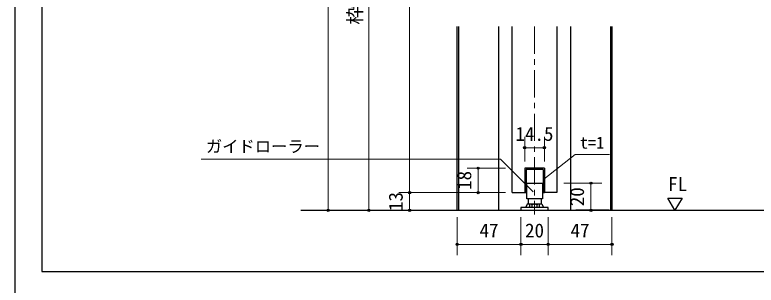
# Model space of a CAD drawing. Units: millimetres at full size. Extents: x -800 to 800, y -560 to 560.
# Drawn here: x -800 to -254, y -34 to 165 of the extents above; entities that cross this region are included whole.
import ezdxf
from ezdxf.enums import TextEntityAlignment as Align

# ---------------------------------------------------------------- set-up
doc = ezdxf.new("R2010")
doc.units = ezdxf.units.MM
doc.header["$LTSCALE"] = 4
doc.header["$PDMODE"] = 32
doc.header["$PDSIZE"] = 1.6
doc.linetypes.add('CHAIN1', pattern=[8, 5, -1, 1, -1])
doc.layers.add('0-0', color=7, linetype='Continuous', lineweight=25)
doc.layers.add('2-0', color=7, linetype='Continuous', lineweight=25)
doc.styles.add('ＭＳ ゴシック', font='')
doc.styles.get('ＭＳ ゴシック').set_extended_font_data('MS Gothic')

msp = doc.modelspace()

# ---------------------------------------------------------------- linework, layer by layer
at = {"layer": '0-0'}
for p, q in [((-800, 560), (-800, -560)), ((-780, 540), (-780, -24)), ((-780, -24), (152, -24))]:
    msp.add_line(p, q, dxfattribs=at)
at = {"layer": '2-0', "color": 4, "lineweight": 9}
for p, q in [((-569.373, 21), (-569.373, 421)), ((-539.373, 21), (-539.373, 385.003)), ((-509.373, 34), (-509.373, 377.003)), ((-424.629, 74.998), (-424.629, 56.998)), ((-410.131, 74.998), (-410.131, 56.998)), ((-424.629, 66.998), (-410.131, 66.998)), ((-387.59, 62.023), (-410.592, 43.926)), ((-362.319, 62.023), (-387.59, 62.023)), ((-662.765, 58.666), (-442.344, 58.666)), ((-442.344, 58.666), (-418.326, 34.653)), ((-466.88, 51.998), (-438.88, 51.998)), ((-458.88, 34), (-458.88, 51.998)), ((-367.88, 41), (-395.88, 41)), ((-375.88, 21), (-375.88, 41)), ((-517.373, 34), (-479.373, 34)), ((-517.373, 34), (-458.88, 34)), ((-509.373, 21), (-509.373, 34)), ((-466.88, 34), (-438.88, 34)), ((-577.373, 21), (-539.373, 21)), ((-547.373, 21), (-479.373, 21)), ((-517.373, 21), (-479.373, 21)), ((-367.88, 21), (-395.88, 21)), ((-474.373, -12), (-474.373, 16)), ((-427.38, -12), (-427.38, 16)), ((-407.38, -12), (-407.38, 16)), ((-360.387, -12), (-360.387, 16)), ((-474.373, -4), (-427.38, -4)), ((-427.38, -4), (-407.38, -4)), ((-407.38, -4), (-360.387, -4))]:
    msp.add_line(p, q, dxfattribs=at)
at = {"layer": '2-0'}
for p, q in [((-474.373, 21), (-474.373, 156)), ((-473.376, 156), (-473.376, 21)), ((-443.878, 156), (-443.878, 21)), ((-433.88, 34), (-433.88, 156)), ((-400.88, 156), (-400.88, 34)), ((-390.882, 156), (-390.882, 21)), ((-361.384, 156), (-361.384, 21)), ((-360.387, 156), (-360.387, 21)), ((-410.131, 51.998), (-424.629, 51.998)), ((-424.629, 51.998), (-424.629, 34)), ((-411.133, 50.998), (-411.133, 34)), ((-410.131, 51.998), (-410.131, 34)), ((-423.131, 41), (-411.63, 41)), ((-423.131, 29.499), (-423.131, 40.998)), ((-411.63, 41), (-411.63, 29.502)), ((-433.88, 34), (-424.629, 34)), ((-424.629, 34), (-423.627, 34)), ((-411.133, 34), (-410.129, 34)), ((-400.88, 34), (-410.131, 34)), ((-411.63, 29.499), (-423.128, 29.499)), ((-422.129, 29.499), (-422.129, 25.804)), ((-412.627, 29.499), (-412.627, 25.804)), ((-427.38, 23), (-427.38, 21)), ((-407.38, 23), (-427.38, 23)), ((-422.63, 25.804), (-424.052, 23.04)), ((-422.63, 25.804), (-412.131, 25.804)), ((-420.527, 25.5), (-421.131, 25.151)), ((-421.131, 25.151), (-421.131, 23.002)), ((-414.229, 25.5), (-420.527, 25.5)), ((-419.252, 25.151), (-419.382, 25.223)), ((-419.252, 23), (-419.252, 25.151)), ((-415.504, 25.151), (-415.378, 25.223)), ((-415.504, 23), (-415.504, 25.151)), ((-414.229, 25.5), (-413.625, 25.151)), ((-413.625, 23), (-413.625, 25.151)), ((-412.131, 25.804), (-410.686, 23)), ((-407.38, 21), (-407.38, 23)), ((-589.373, 21), (-114.841, 21)), ((-427.38, 21), (-407.38, 21)), ((-362.436, 21), (-386.883, 21))]:
    msp.add_line(p, q, dxfattribs=at)
at = {"layer": '2-0', "color": 4, "linetype": 'CHAIN1', "lineweight": 9}
msp.add_line((-417.382, 156), (-417.382, 18.016), dxfattribs=at)
at = {"layer": '2-0'}
msp.add_lwpolyline([(-411.133, 50.998), (-423.627, 50.998), (-423.627, 34)], dxfattribs=at)
msp.add_lwpolyline([(-314, 21), (-319.196, 30), (-308.804, 30)], close=True, dxfattribs=at)
for centre, radius, start, end in [((-420.183, 23.793), 1.649, 114.42522, 119.91254), ((-420.188, 23.804), 1.637, 108.96199, 114.42357), ((-420.191, 23.811), 1.631, 103.52505, 108.961), ((-420.192, 23.815), 1.626, 98.10873, 103.52458), ((-420.192, 23.818), 1.623, 92.70332, 98.10863), ((-420.192, 23.821), 1.619, 87.29661, 92.70339), ((-420.192, 23.825), 1.616, 81.87573, 87.29665), ((-420.192, 23.828), 1.612, 76.42888, 81.87553), ((-420.191, 23.83), 1.611, 70.94719, 76.42826), ((-420.192, 23.829), 1.612, 65.42633, 70.94597), ((-420.194, 23.823), 1.619, 59.86798, 65.42437), ((-417.377, 19.276), 6.167, 104.47166, 107.7069), ((-417.378, 19.283), 6.16, 101.24488, 104.47148), ((-417.379, 19.286), 6.157, 98.02567, 101.24475), ((-417.379, 19.286), 6.157, 94.81249, 98.02558), ((-417.379, 19.285), 6.158, 91.60348, 94.81243), ((-417.379, 19.282), 6.161, 88.39657, 91.60343), ((-417.379, 19.279), 6.164, 85.18963, 88.39652), ((-417.379, 19.274), 6.169, 81.98058, 85.18957), ((-417.38, 19.268), 6.175, 78.76752, 81.9805), ((-417.382, 19.26), 6.184, 75.54882, 78.7674), ((-417.385, 19.248), 6.195, 72.32329, 75.54865), ((-414.556, 23.794), 1.649, 114.4239, 119.91275), ((-414.561, 23.805), 1.637, 108.95714, 114.42203), ((-414.563, 23.811), 1.63, 103.5169, 108.95591), ((-414.564, 23.814), 1.627, 98.09973, 103.51619), ((-414.564, 23.815), 1.626, 92.69812, 98.09939), ((-414.564, 23.815), 1.626, 87.30204, 92.69796), ((-414.564, 23.815), 1.626, 81.90061, 87.30188), ((-414.564, 23.814), 1.627, 76.48381, 81.90027), ((-414.565, 23.811), 1.63, 71.04409, 76.4831), ((-414.567, 23.805), 1.637, 65.57797, 71.04286), ((-414.572, 23.794), 1.649, 60.08725, 65.5761)]:
    msp.add_arc(centre, radius, start, end, dxfattribs=at)
at = {"layer": '2-0', "color": 4}
for p in [(-424.629, 66.998), (-410.131, 66.998), (-458.88, 51.998), (-375.88, 41), (-509.373, 34), (-509.373, 34), (-458.88, 34), (-569.373, 21), (-539.373, 21), (-509.373, 21), (-375.88, 21), (-474.373, -4), (-427.38, -4), (-407.38, -4), (-360.387, -4)]:
    msp.add_point(p, dxfattribs=at)

# ---------------------------------------------------------------- texts
at = {"layer": '2-0', "style": 'ＭＳ ゴシック'}
for s, p in [('枠内 IH:2,002', (-541.373, 157.501)), ('18', (-460.88, 35.999)), ('13', (-511.373, 20.5)), ('20', (-377.88, 24))]:
    msp.add_text(s, height=10.26, rotation=90, dxfattribs=at).set_placement(p, align=Align.BOTTOM_LEFT)
for s, height, p in [('14.5', 10.26, (-431.38, 68.998)), ('ガイドローラー', 8.798, (-659.327, 60.962)), ('t=1', 8.798, (-384.031, 63.682)), ('FL', 10.26, (-319.043, 32.121)), ('47', 10.26, (-457.877, -2)), ('20', 10.26, (-424.38, -2)), ('47', 10.26, (-390.884, -2))]:
    msp.add_text(s, height=height, dxfattribs=at).set_placement(p, align=Align.BOTTOM_LEFT)

doc.saveas('drawing.dxf')
